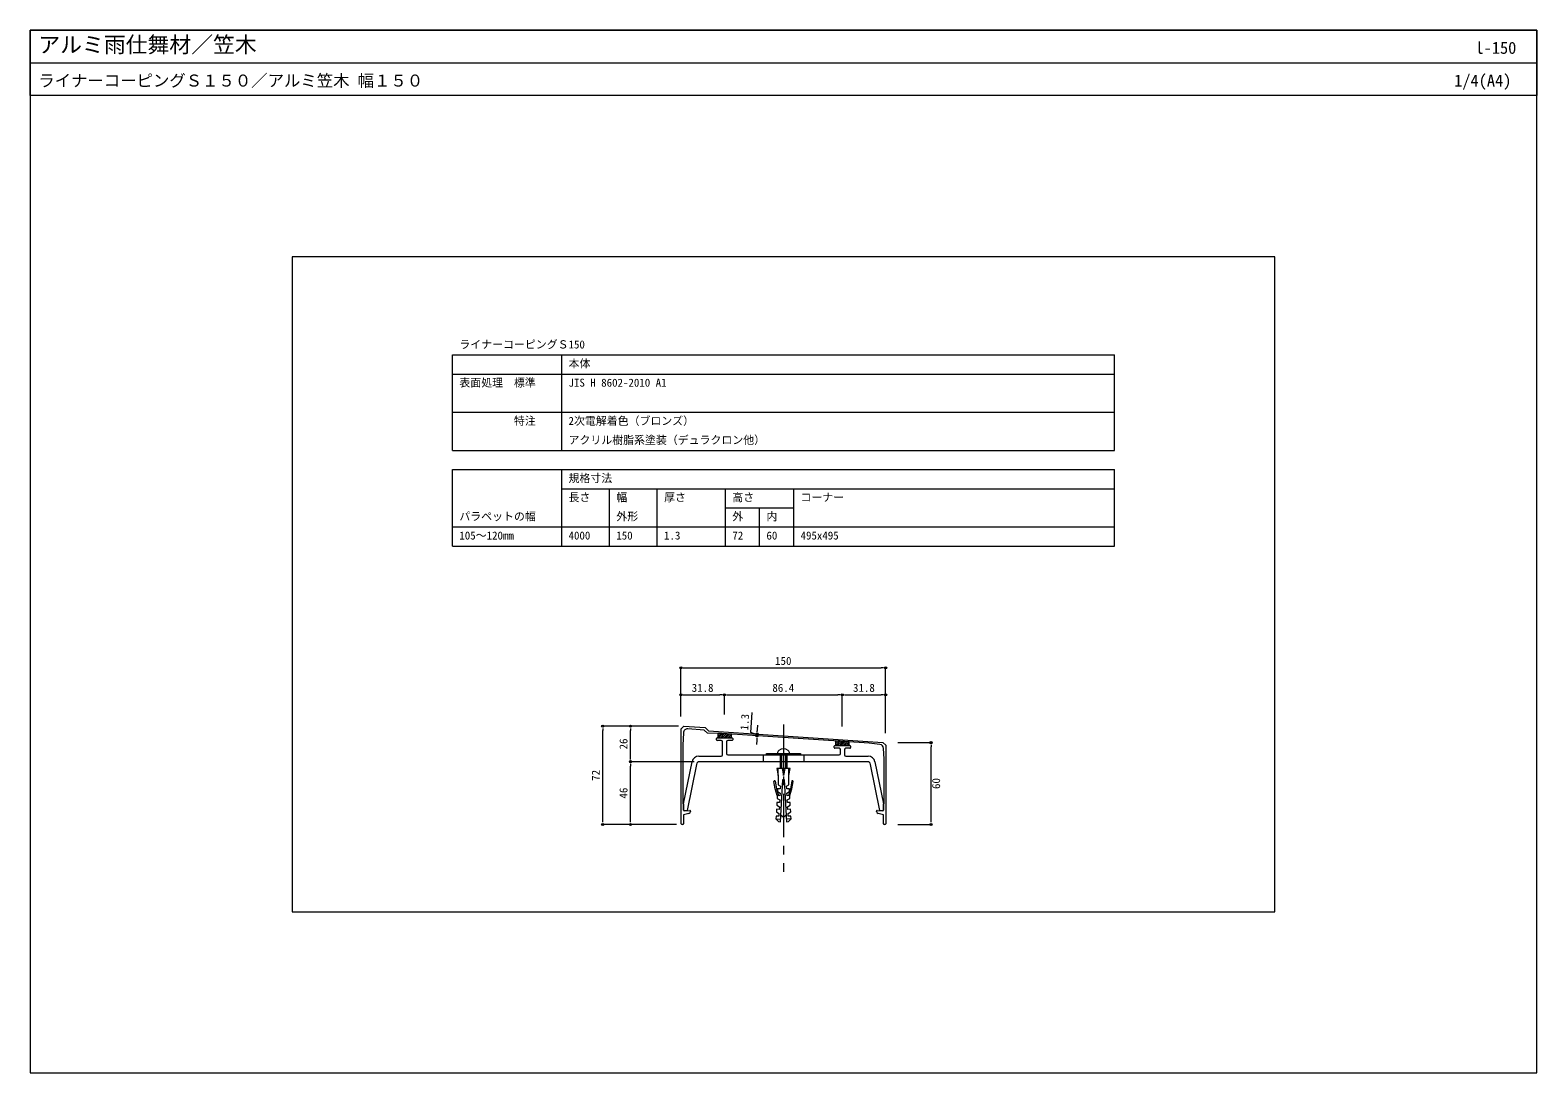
# Model space of a CAD drawing. Units: millimetres on the paper. Extents: x -552 to 552, y -382 to 382.
import ezdxf
from ezdxf.enums import TextEntityAlignment as Align

# ---------------------------------------------------------------- set-up
doc = ezdxf.new("R2010")
doc.units = ezdxf.units.MM
doc.linetypes.add('USER1', pattern=[19.05, 12.7, -6.35])
doc.linetypes.add('USER2', pattern=[50.8, 31.75, -6.35, 6.35, -6.35])
for name, color, linetype, lineweight in [('0-0_0', 7, 'Continuous', 9), ('0-2_moji', 7, 'Continuous', 18), ('0-3_kasagi', 150, 'Continuous', 18), ('0-4_SUNPO', 7, 'Continuous', 18), ('0-5_KANAMONO_SCREW', 4, 'Continuous', 18), ('0-6_kijun', 1, 'USER2', 18), ('0-7_WAKU', 7, 'Continuous', 18)]:
    doc.layers.add(name, color=color, linetype=linetype, lineweight=lineweight)
doc.styles.add('ＭＳ ゴシック', font='')
doc.styles.get('ＭＳ ゴシック').set_extended_font_data('MS Gothic')

# ---------------------------------------------------------------- blocks, each defined once
blk = doc.blocks.new('_DOT')
at = {"layer": '0-0_0'}
for p, q in [((-0.5, 0), (-1, 0)), ((0.25, 0), (-0.25, 0))]:
    blk.add_line(p, q, dxfattribs=at)
blk.add_circle((0, 0), 0.25, dxfattribs=at)

msp = doc.modelspace()

# ---------------------------------------------------------------- linework, layer by layer
at = {"layer": '0-0_0', "lineweight": 18}
msp.add_line((-551.896, 358.073), (552.104, 358.073), dxfattribs=at)
msp.add_lwpolyline([(-359.896, -263.927), (360.104, -263.927), (360.104, 216.073), (-359.896, 216.073)], close=True, dxfattribs=at)
at = {"layer": '0-2_moji'}
for p, q in [((-242.395, 144.073), (242.605, 144.073)), ((-242.395, 74.073), (-242.395, 144.073)), ((-162.395, 74.073), (-162.395, 144.073)), ((242.605, 74.073), (242.605, 144.073)), ((-242.395, 130.073), (242.605, 130.073)), ((-242.395, 102.073), (242.605, 102.073)), ((-242.395, 74.073), (242.605, 74.073)), ((-242.395, 60.073), (242.605, 60.073)), ((-242.395, 4.073), (-242.395, 60.073)), ((-162.395, 4.073), (-162.395, 60.073)), ((242.605, 4.073), (242.605, 60.073)), ((-162.395, 46.073), (242.605, 46.073)), ((-127.395, 4.073), (-127.395, 46.073)), ((-92.395, 4.073), (-92.395, 46.073)), ((-42.395, 4.073), (-42.395, 46.073)), ((7.605, 4.073), (7.605, 46.073)), ((-42.395, 32.073), (7.605, 32.073)), ((-17.395, 4.073), (-17.395, 32.073)), ((-242.395, 18.073), (242.605, 18.073)), ((-242.395, 4.073), (242.605, 4.073))]:
    msp.add_line(p, q, dxfattribs=at)
at = {"layer": '0-3_kasagi'}
for p, q in [((-49.095, -137.928), (-49.095, -136.928)), ((-48.595, -136.428), (-37.595, -136.428)), ((-45.595, -138.428), (-48.595, -138.428)), ((-48.095, -134.335), (-46.959, -133.198)), ((-48.095, -135.682), (-45.638, -133.225)), ((-47.494, -136.428), (-44.343, -133.277)), ((-46.147, -136.428), (-43.08, -133.36)), ((-44.8, -136.428), (-41.816, -133.444)), ((-44.595, -148.928), (-44.595, -139.428)), ((-43.453, -136.428), (-40.553, -133.528)), ((-42.106, -136.428), (-39.29, -133.612)), ((-41.595, -139.428), (-41.595, -147.928)), ((-40.759, -136.428), (-38.095, -133.764)), ((-37.595, -138.428), (-40.595, -138.428)), ((-39.412, -136.428), (-38.095, -135.111)), ((-37.095, -136.928), (-37.095, -137.928)), ((37.305, -143.628), (37.305, -142.628)), ((37.805, -142.128), (48.805, -142.128)), ((38.305, -139.534), (39.022, -138.817)), ((38.305, -140.881), (40.285, -138.9)), ((38.404, -142.128), (41.548, -138.984)), ((39.751, -142.128), (42.811, -139.068)), ((41.099, -142.128), (44.074, -139.152)), ((42.446, -142.128), (45.337, -139.236)), ((43.793, -142.128), (46.6, -139.32)), ((45.14, -142.128), (47.864, -139.404)), ((46.487, -142.128), (48.305, -140.31)), ((47.834, -142.128), (48.305, -141.657)), ((49.305, -142.628), (49.305, -143.628)), ((75.105, -141.928), (75.105, -199.428)), ((-61.996, -149.928), (-45.595, -149.928)), ((61.486, -153.928), (-61.277, -153.928)), ((40.805, -144.128), (37.805, -144.128)), ((41.805, -147.928), (41.805, -145.128)), ((44.805, -145.128), (44.805, -148.928)), ((48.805, -144.128), (45.805, -144.128)), ((45.805, -149.928), (62.206, -149.928)), ((-72.56, -189.891), (-68.63, -189.616)), ((-68.095, -190.115), (-68.095, -190.43)), ((68.305, -190.43), (68.305, -190.115)), ((68.84, -189.616), (72.77, -189.891)), ((-73.595, -199.928), (-74.395, -199.928)), ((74.605, -199.928), (73.805, -199.928))]:
    msp.add_line(p, q, dxfattribs=at)
at = {"layer": '0-3_kasagi', "linetype": 'USER1'}
for p, q in [((-14.895, -148.928), (-14.895, -153.928)), ((15.105, -148.928), (15.105, -153.928))]:
    msp.add_line(p, q, dxfattribs=at)
at = {"layer": '0-3_kasagi'}
for points in [[(-74.895, -199.428), (-74.895, -129.928), (-72.895, -127.928), (-57.181, -128.976), (-54.895, -131.261), (72.962, -139.785), (75.105, -141.928)], [(70.775, -141.321), (62.962, -140.421), (-44.895, -133.231), (-55.69, -133.012), (-57.976, -130.727), (-70.024, -129.923)], [(-73.221, -132.794), (-73.595, -141.928), (-73.595, -184.928), (-73.095, -184.928), (-73.095, -189.392)], [(-73.095, -189.392), (-73.095, -184.928), (-66.899, -153.947)], [(-40.595, -148.928), (-0.395, -148.928), (0.105, -149.428), (0.605, -148.928), (40.805, -148.928)], [(67.109, -153.947), (73.305, -184.928), (73.305, -189.392)], [(73.305, -189.392), (73.305, -184.928), (73.805, -184.928), (73.805, -151.928), (73.428, -144.156)], [(-63.728, -155.938), (-70.49, -189.746), (-72.56, -189.891)], [(72.77, -189.891), (70.699, -189.746), (63.937, -155.938)], [(-69.204, -191.878), (-73.095, -192.928), (-73.095, -199.428)], [(73.305, -199.428), (73.305, -192.928), (69.414, -191.878)]]:
    msp.add_lwpolyline(points, dxfattribs=at)
for points in [[(-48.095, -133.176), (-48.095, -136.428), (-38.095, -136.428), (-38.095, -133.692), (-44.895, -133.24)], [(48.305, -139.433), (38.305, -138.769), (38.305, -142.128), (48.305, -142.128)]]:
    msp.add_lwpolyline(points, close=True, dxfattribs=at)
for centre, radius, start, end in [((-70.224, -132.917), 3, 86.18593, 177.65492), ((-48.595, -136.928), 0.5, 90, 180), ((-48.595, -137.928), 0.5, 180, 270), ((-45.595, -139.428), 1, 0, 90), ((-40.595, -139.428), 1, 90, 180), ((-37.595, -136.928), 0.5, 0, 90), ((-37.595, -137.928), 0.5, 270, 0), ((37.805, -142.628), 0.5, 90, 180), ((48.805, -142.628), 0.5, 0, 90), ((70.431, -144.301), 3, 2.77486, 83.43321), ((-61.996, -154.928), 5, 90, 168.69007), ((-61.277, -156.428), 2.5, 90, 168.69007), ((-45.595, -148.928), 1, 270, 0), ((-40.595, -147.928), 1, 180, 270), ((37.805, -143.628), 0.5, 180, 270), ((40.805, -145.128), 1, 0, 90), ((40.805, -147.928), 1, 270, 0), ((45.805, -145.128), 1, 90, 180), ((45.805, -148.928), 1, 180, 270), ((48.805, -143.628), 0.5, 270, 0), ((61.486, -156.428), 2.5, 11.30993, 90), ((62.206, -154.928), 5, 11.30993, 90), ((-72.595, -189.392), 0.5, 180, 274), ((-72.595, -189.392), 0.5, 180, 274), ((-69.595, -190.43), 1.5, 285.10567, 0), ((-68.595, -190.115), 0.5, 0, 94), ((68.805, -190.115), 0.5, 86, 180), ((69.805, -190.43), 1.5, 180, 254.89433), ((72.805, -189.392), 0.5, 266, 360), ((72.805, -189.392), 0.5, 266, 0), ((-74.395, -199.428), 0.5, 180, 270), ((-73.595, -199.428), 0.5, 270, 0), ((73.805, -199.428), 0.5, 180, 270), ((74.605, -199.428), 0.5, 270, 0)]:
    msp.add_arc(centre, radius, start, end, dxfattribs=at)
at = {"layer": '0-4_SUNPO'}
for p, q in [((-75.048, -120.928), (-75.048, -85.198)), ((-71.848, -85.198), (71.752, -85.198)), ((74.952, -132.928), (74.952, -85.198)), ((-75.048, -120.928), (-75.048, -104.903)), ((-71.848, -104.903), (-46.448, -104.903)), ((-43.248, -119.287), (-43.248, -104.903)), ((-43.248, -119.287), (-43.248, -104.903)), ((-40.048, -104.903), (39.952, -104.903)), ((43.152, -128.098), (43.152, -104.903)), ((43.152, -128.098), (43.152, -104.903)), ((46.352, -104.903), (71.752, -104.903)), ((74.952, -132.928), (74.952, -104.903)), ((-76.88, -127.928), (-132.345, -127.928)), ((-132.345, -196.728), (-132.345, -131.128)), ((-76.88, -127.928), (-112.045, -127.928)), ((-112.045, -150.728), (-112.045, -131.128)), ((-18.982, -130.448), (-18.769, -127.256)), ((-20.765, -134.84), (-19.281, -134.939)), ((-20.679, -133.542), (-19.195, -133.641)), ((-19.494, -138.131), (-19.707, -141.324)), ((-19.195, -133.641), (-19.281, -134.939)), ((-19.195, -133.641), (-19.281, -134.939)), ((83.952, -139.928), (108.221, -139.928)), ((108.221, -196.728), (108.221, -143.128)), ((-65.277, -153.928), (-112.045, -153.928)), ((-65.277, -153.928), (-112.045, -153.928)), ((-112.045, -196.728), (-112.045, -157.128)), ((-78.395, -199.928), (-132.345, -199.928)), ((-78.395, -199.928), (-112.045, -199.928)), ((83.952, -199.928), (108.221, -199.928))]:
    msp.add_line(p, q, dxfattribs=at)
msp.add_lwpolyline([(-19.238, -134.29), (-23.736, -132.607), (-22.753, -117.87)], dxfattribs=at)
at = {"layer": '0-5_KANAMONO_SCREW'}
for p, q in [((-2.387, -147.937), (-2.387, -158.993)), ((-1.387, -147.937), (-1.387, -158.993)), ((1.613, -147.937), (1.613, -158.993)), ((2.613, -147.937), (2.613, -158.993)), ((-3.895, -163.993), (-3.895, -158.993)), ((-0.895, -158.993), (0.105, -163.993)), ((0.105, -163.993), (0.105, -158.993)), ((1.105, -158.993), (0.105, -163.993)), ((4.105, -163.993), (4.105, -158.993)), ((-5.408, -195.77), (-1.913, -195.953)), ((5.618, -195.77), (2.122, -195.953))]:
    msp.add_line(p, q, dxfattribs=at)
msp.add_lwpolyline([(-12.395, -147.928), (12.605, -147.928), (12.605, -148.928), (-12.395, -148.928)], close=True, dxfattribs=at)
for points in [[(-5.147, -190.777), (-3.202, -191.88), (-3.306, -193.878), (-5.304, -193.773), (-5.408, -195.77), (-3.516, -197.872), (-2.018, -197.951), (-0.395, -166.993), (0.105, -166.993), (0.605, -166.993), (2.227, -197.951), (3.725, -197.872), (5.618, -195.77), (5.513, -193.773), (3.516, -193.878), (3.411, -191.88), (5.356, -190.777), (5.251, -188.78), (3.254, -188.884), (3.149, -186.887), (5.094, -185.784), (4.99, -183.787), (2.992, -183.891), (2.888, -181.894), (4.833, -180.791), (4.728, -178.793), (2.731, -178.898), (2.626, -176.901), (4.571, -175.798), (4.466, -173.8), (2.469, -173.905), (2.364, -171.908), (4.105, -170.993), (4.105, -166.993), (4.105, -163.993), (5.105, -158.993), (0.105, -158.993), (-4.895, -158.993), (-3.895, -163.993), (-3.895, -166.993)], [(-4.519, -178.793), (-6.015, -173.793), (-6.906, -168.451)], [(-5.919, -168.287), (-5.002, -173.793), (-3.456, -178.849)], [(-3.895, -166.993), (-3.895, -170.993), (-2.155, -171.908), (-2.26, -173.905), (-4.257, -173.8), (-4.362, -175.798), (-2.417, -176.901), (-2.521, -178.898), (-4.519, -178.793), (-4.623, -180.791), (-2.678, -181.894), (-2.783, -183.891), (-4.78, -183.787), (-4.885, -185.784), (-2.94, -186.887), (-3.045, -188.884), (-5.042, -188.78), (-5.147, -190.777)], [(6.129, -168.287), (5.211, -173.793), (3.665, -178.849)], [(4.728, -178.793), (6.225, -173.793), (7.115, -168.451)], [(1.974, -193.124), (0.105, -194.934), (-1.765, -193.124)]]:
    msp.add_lwpolyline(points, dxfattribs=at)
for centre, radius, start, end in [((-1.398, -148.057), 3, 128.61458, 177.54109), ((0.105, -149.928), 5.4, 51.3178, 128.6822), ((1.607, -148.057), 3, 2.45891, 51.38542), ((-6.413, -168.369), 0.5, 9.46232, 189.46231), ((6.622, -168.369), 0.5, 350.53769, 170.53768)]:
    msp.add_arc(centre, radius, start, end, dxfattribs=at)
at = {"layer": '0-6_kijun'}
msp.add_line((0.105, -126.719), (0.105, -234.573), dxfattribs=at)
at = {"layer": '0-7_WAKU'}
for points in [[(552.104, 334.073), (-551.896, 334.073), (-551.896, 382.073), (552.104, 382.073)], [(-551.896, -381.927), (552.104, -381.927), (552.104, 382.073), (-551.896, 382.073)]]:
    msp.add_lwpolyline(points, close=True, dxfattribs=at)

# ---------------------------------------------------------------- block references
at = {"layer": '0-4_SUNPO', "xscale": 3.2, "yscale": 3.2}
for p, rotation in [((-75.048, -85.198), 180), ((-75.048, -104.903), 180), ((-43.248, -104.903), 180), ((43.152, -104.903), 180), ((-132.345, -127.928), 90), ((-112.045, -127.928), 90), ((-19.195, -133.641), 266.18593), ((-19.281, -134.939), 86.18593), ((108.221, -139.928), 90), ((-112.045, -153.928), 270), ((-112.045, -153.928), 90), ((-132.345, -199.928), 270), ((-112.045, -199.928), 270), ((108.221, -199.928), 270)]:
    msp.add_blockref('_DOT', p, dxfattribs=dict(at, rotation=rotation))
for p in [(74.952, -85.198), (-43.248, -104.903), (43.152, -104.903), (74.952, -104.903)]:
    msp.add_blockref('_DOT', p, dxfattribs=at)

# ---------------------------------------------------------------- texts
at = {"layer": '0-2_moji', "style": 'ＭＳ ゴシック'}
for s, p in [('ライナーコーピングＳ150', (-237.395, 147.073)), ('本体', (-157.395, 133.073)), ('表面処理\u3000標準', (-237.395, 119.073)), ('JIS H 8602-2010 A1', (-157.395, 119.073)), ('\u3000\u3000\u3000\u3000\u3000特注', (-237.395, 91.073)), ('2次電解着色（ブロンズ）', (-157.395, 91.073)), ('アクリル樹脂系塗装（デュラクロン他）', (-157.395, 77.073)), ('規格寸法', (-157.395, 49.073)), ('長さ', (-157.395, 35.073)), ('幅', (-122.395, 35.073)), ('厚さ', (-87.395, 35.073)), ('高さ', (-37.395, 35.073)), ('コーナー', (12.605, 35.073)), ('パラペットの幅', (-237.395, 21.073)), ('外形', (-122.395, 21.073)), ('外', (-37.395, 21.073)), ('内', (-12.395, 21.073)), ('105～120mm', (-237.395, 7.073)), ('4000', (-157.395, 7.073)), ('150', (-122.395, 7.073)), ('1.3', (-87.395, 7.073)), ('72', (-37.395, 7.073)), ('60', (-12.395, 7.073)), ('495x495', (12.605, 7.073))]:
    msp.add_text(s, height=5.865, dxfattribs=at).set_placement(p, align=Align.BOTTOM_LEFT)
at = {"layer": '0-4_SUNPO', "style": 'ＭＳ ゴシック'}
for s, p in [('150', (-6.048, -84.798)), ('31.8', (-67.148, -104.503)), ('86.4', (-8.048, -104.503)), ('31.8', (51.052, -104.503))]:
    msp.add_text(s, height=5.865, dxfattribs=at).set_placement(p, align=Align.BOTTOM_LEFT)
for s, rotation, p in [('1.3', 86.186, (-24.043, -131.199)), ('26', 90, (-112.445, -144.928)), ('72', 90, (-132.745, -167.928)), ('46', 90, (-112.445, -180.928)), ('60', 90, (116.621, -173.928))]:
    msp.add_text(s, height=5.865, rotation=rotation, dxfattribs=at).set_placement(p, align=Align.BOTTOM_LEFT)
at = {"layer": '0-7_WAKU', "style": 'ＭＳ ゴシック'}
for s, height, p in [('アルミ雨仕舞材／笠木', 11.73, (-545.896, 362.073)), ('l-150', 8.798, (507.119, 362.073)), ('ライナーコーピングＳ１５０／アルミ笠木 幅１５０', 8.798, (-545.896, 338.073)), ('1/4(A4)', 8.798, (491.525, 338.073))]:
    msp.add_text(s, height=height, dxfattribs=at).set_placement(p, align=Align.BOTTOM_LEFT)

doc.saveas('drawing.dxf')
